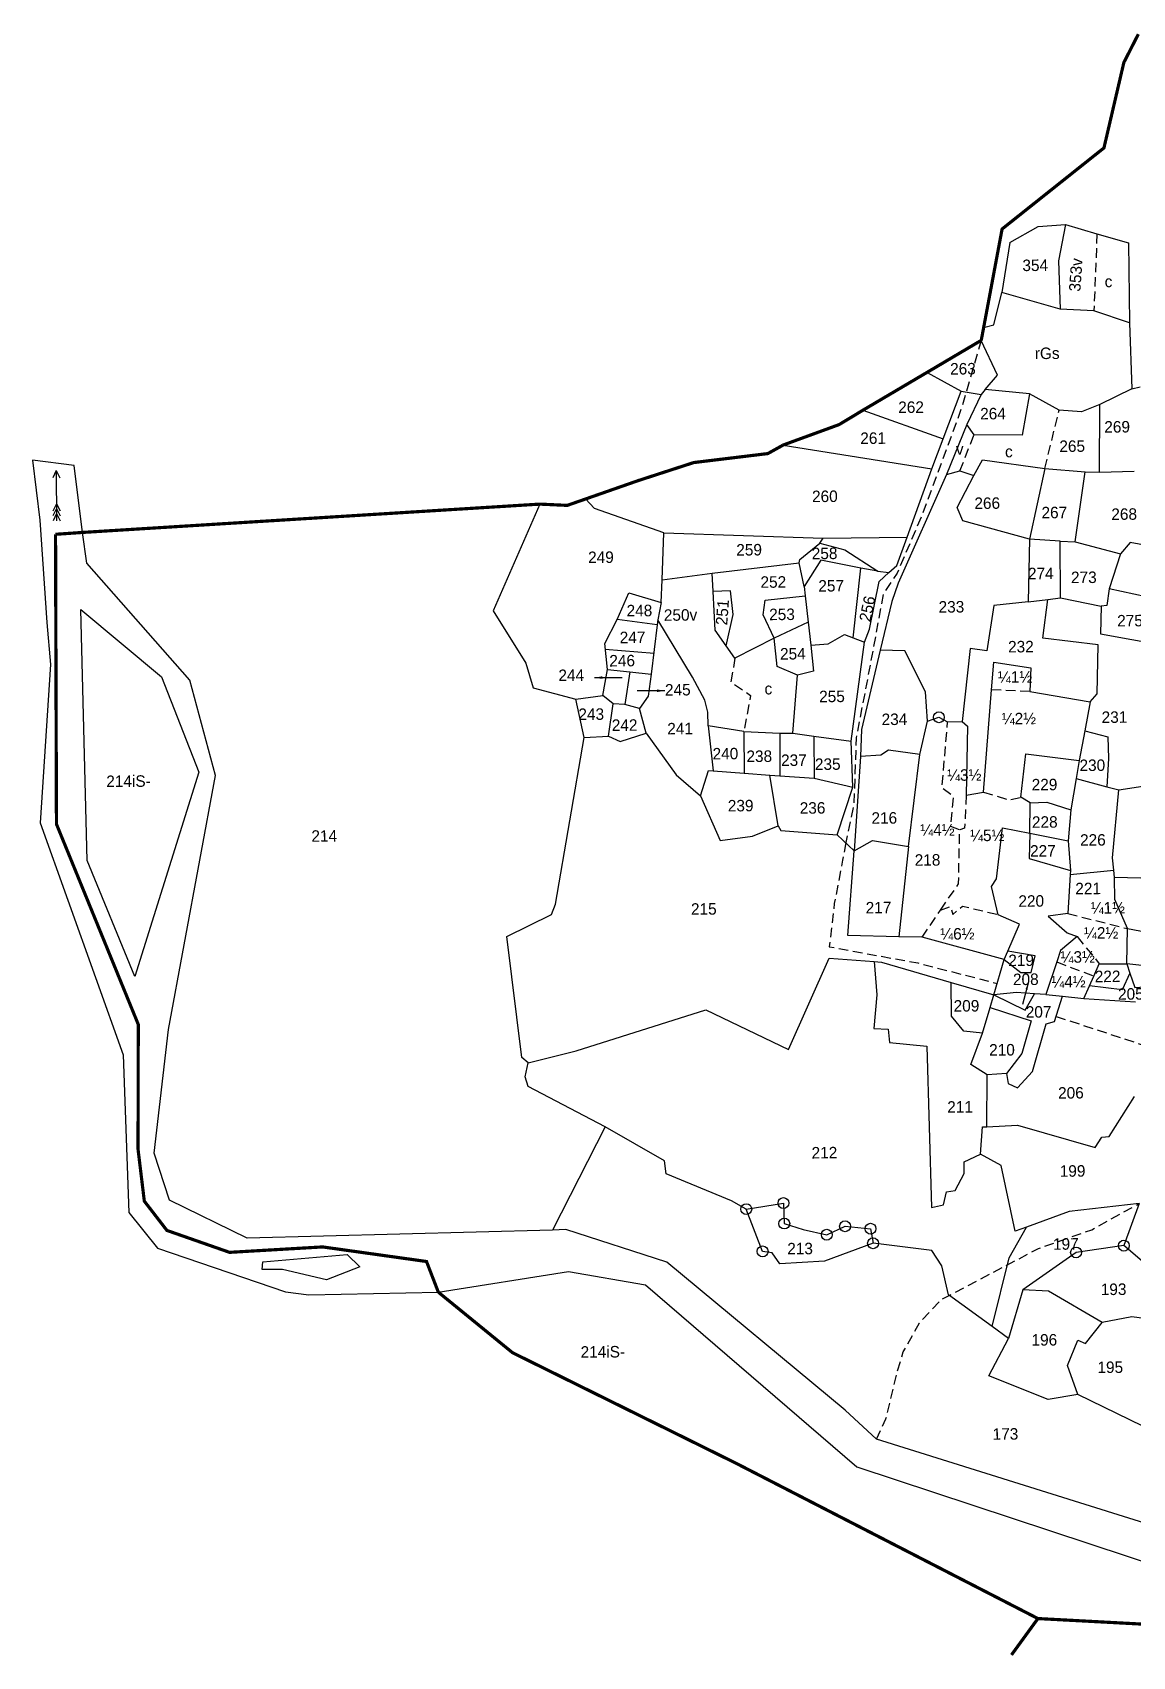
# Model space of a CAD drawing. Header units: feet. Extents: x 274878 to 277345, y 2072917 to 2075270.
# Drawn here: x 274887 to 275775, y 2073094 to 2074406 of the extents above; entities that cross this region are included whole.
import ezdxf

# ---------------------------------------------------------------- set-up
doc = ezdxf.new("R2010")
doc.units = ezdxf.units.FT
doc.header["$LTSCALE"] = 0.3
doc.header["$MEASUREMENT"] = 0
for name, pattern in [('DASHDOT', [1, 0.5, -0.25, 0, -0.25]), ('DASHED', [0.75, 0.5, -0.25]), ('DIVIDE', [1.25, 0.5, -0.25, 0, -0.25, 0, -0.25])]:
    doc.linetypes.add(name, pattern=pattern)
for name, color, linetype in [('LINE_FOOTPATH', 1, 'DASHED'), ('OFF', 1, 'Continuous'), ('OTHERS', 1, 'Continuous'), ('POLY_PARCEL', 6, 'Continuous'), ('POLY_ROAD', 30, 'Continuous'), ('POLY_SUBPARCEL', 6, 'DASHED'), ('POLY_WATER', 4, 'Continuous'), ('SYM_ARROW', 1, 'Continuous'), ('SYM_STONE', 1, 'Continuous'), ('TEXT_MAPIN', 7, 'Continuous'), ('TEXT_PARCEL', 7, 'Continuous'), ('V_BOUND_LINE', 7, 'Continuous'), ('V_BOUND_STREAM_LINE', 7, 'DASHDOT'), ('V_DIVIDE_LINE', 7, 'DIVIDE')]:
    doc.layers.add(name, color=color, linetype=linetype)
doc.styles.get("Standard").update_dxf_attribs({"font": 'simplex.shx'})
doc.styles.add('TEXT_MAP', font='', dxfattribs={"height": 1.8})
doc.styles.get('TEXT_MAP').set_extended_font_data('Kruti Dev 050')
doc.dimstyles.get("Standard").update_dxf_attribs({"dimtxt": 0.18, "dimasz": 0.18, "dimexe": 0.18, "dimexo": 0.0625, "dimgap": 0.09, "dimtad": 0, "dimtih": 1, "dimtoh": 1, "dimdec": 4, "dimzin": 0, "dimdsep": 46, "dimtxsty": 'Standard', "dimcen": 0.09, "dimadec": 0, "dimazin": 0, "dimtfac": 1, "dimtdec": 4, "dimtofl": 0, "dimtmove": 0, "dimatfit": 3, "dimfxl": 0, "dimtolj": 1, "dimtzin": 0, "dimarcsym": 0})

# ---------------------------------------------------------------- blocks, each defined once
blk = doc.blocks.new('RIVERARROW')
for points in [[(0, 0), (3.52, 1.73)], [(0, 0), (24.26, 0)], [(0, 0), (3.52, -1.73)], [(16.05, 0), (19.57, 1.73)], [(16.05, 0), (19.57, -1.73)], [(18.43, 0), (21.95, 1.73)], [(18.43, 0), (21.95, -1.73)], [(20.74, 0), (24.26, 1.73)], [(20.74, 0), (24.26, -1.73)]]:
    blk.add_lwpolyline(points)
blk = doc.blocks.new('STONE')
blk.add_circle((0, 0), 0.851)
blk = doc.blocks.new('TEXTARROW')
blk.add_leader([(0.04, -0.01), (8.68, -0.01)], dimstyle='Standard', override={"dimtxt": 2.5, "dimasz": 2.5, "dimexe": 1.25, "dimexo": 0.625, "dimgap": 0.625, "dimtad": 1, "dimtih": 0, "dimtoh": 0, "dimzin": 8, "dimcen": 2.5, "dimtofl": 1})
blk = doc.blocks.new('ww')
at = {"layer": 'LINE_FOOTPATH', "ltscale": 10, "flags": 128}
for points in [[(148.32, 170.96), (147.8, 168.23), (146.46, 161.47), (145.63, 154.7), (159.43, 152.06), (171.85, 148.77)], [(181.03, 143.54), (200.86, 136.86)], [(152.42, 77.65), (153.94, 80.79), (155.71, 87.98), (156.73, 91.27), (159.27, 95.76), (162.74, 99.39), (177.97, 107.26), (186.35, 110.14), (193.77, 114.17)]]:
    blk.add_lwpolyline(points, dxfattribs=at)
at = {"layer": 'OFF'}
for points in [[(28.1, 230.84), (21.6, 231.7)], [(147.01, 172.21), (149.64, 169.69)]]:
    blk.add_lwpolyline(points, dxfattribs=at)
at = {"layer": 'OTHERS', "linetype": 'DASHED', "ltscale": 10, "flags": 128}
blk.add_lwpolyline([(170.09, 249.36), (167.05, 239.15), (160.78, 222.44), (156.67, 213.05), (154.5, 209.87), (151.91, 196.51), (150.06, 187.36), (149.64, 177.09), (148.32, 170.96)], dxfattribs=at)
at = {"layer": 'POLY_PARCEL'}
for points in [[(174.67, 264.63), (179.12, 267.09), (183.41, 267.39)], [(183.41, 267.39), (182.27, 261.69), (182.47, 254.16)], [(183.41, 267.39), (188.31, 265.87)], [(174.67, 264.63), (173.37, 256.83)], [(188.31, 265.87), (193.22, 264.45), (193.29, 251.91)], [(161.59, 244.42), (166.89, 241.43)], [(170.67, 241.66), (170, 240.88)], [(193.56, 241.58), (194.9, 241.9)], [(177.57, 240.92), (176.36, 234.5), (168.86, 234.6)], [(188.41, 228.61), (188.56, 239.18)], [(151.49, 238.56), (164.03, 233.99)], [(168.86, 234.6), (167.73, 236.24)], [(139, 233.22), (162.23, 229.34)], [(164.49, 228.42), (166.59, 228.96)], [(166.59, 228.96), (168.8, 228.21)], [(168.8, 228.21), (170.13, 230.66), (179.87, 229.25)], [(179.87, 229.25), (177.39, 218.21)], [(179.87, 229.25), (186.18, 228.67)], [(184.53, 217.73), (186.18, 228.67)], [(186.18, 228.67), (188.41, 228.61)], [(188.41, 228.61), (193.87, 228.7)], [(177.39, 218.21), (167, 221.18), (166.11, 223.24), (168.8, 228.21)], [(100.86, 224.26), (93.47, 207.64), (98.48, 199.42), (99.61, 195.56), (106.26, 193.69)], [(120.25, 219.6), (109.44, 223.5), (108.04, 225.01)], [(119.9, 212.29), (120.25, 219.6)], [(120.25, 219.6), (145.13, 218.59)], [(144.6, 217.83), (145.13, 218.59)], [(145.13, 218.59), (158.28, 218.64)], [(141.47, 215.31), (144.6, 217.83)], [(144.6, 217.83), (148.52, 216.77), (153.63, 213.37)], [(177.39, 218.21), (177.12, 208.41)], [(182.2, 217.88), (177.39, 218.21)], [(182.16, 209.01), (182.2, 217.88)], [(182.2, 217.88), (184.53, 217.73)], [(184.53, 217.73), (191.6, 215.79)], [(197.36, 216.76), (193.14, 217.56), (191.6, 215.79)], [(127.73, 213.25), (141.36, 214.76)], [(141.36, 214.76), (141.47, 215.31)], [(142.1, 211.05), (141.36, 214.76)], [(151.02, 213.89), (144.73, 215.15), (142.1, 211.05)], [(149.7, 203.01), (151.02, 213.89)], [(153.63, 213.37), (151.02, 213.89)], [(153.63, 213.37), (155.39, 213.15)], [(191.6, 215.79), (189.81, 210.34)], [(119.73, 208.73), (119.9, 212.29)], [(119.9, 212.29), (127.73, 213.25)], [(127.87, 210.4), (127.73, 213.25)], [(142.1, 211.05), (142.25, 209.63)], [(112.82, 206.15), (114.7, 210.29), (119.73, 208.73)], [(119.73, 208.73), (119.18, 206.05)], [(130.57, 210.5), (127.87, 210.4)], [(129.86, 201.9), (128.16, 204.34), (127.87, 210.4)], [(129.86, 201.9), (130.98, 206.76), (130.57, 210.5)], [(137.38, 203.01), (135.65, 206.7), (136, 209), (142.25, 209.63)], [(142.25, 209.63), (142.69, 205.49)], [(177.12, 208.41), (171.75, 207.87), (170.61, 200.82), (167.99, 201.16), (166.68, 189.76)], [(177.12, 208.41), (180.21, 208.74)], [(186.7, 192.72), (187.8, 193.94), (188, 201.59), (179.4, 202.73), (180.21, 208.74)], [(180.21, 208.74), (182.16, 209.01)], [(182.16, 209.01), (188.54, 207.63)], [(189.81, 210.34), (189.4, 207.76)], [(198.16, 201.5), (197.49, 208.61), (189.81, 210.34)], [(111.27, 198.34), (110.87, 202.36), (112.82, 206.15)], [(119.1, 205.25), (112.82, 206.15)], [(119.18, 206.05), (119.1, 205.25)], [(126.92, 189.38), (126.92, 191.51), (126.43, 193.43), (124.57, 197.02), (119.18, 206.05)], [(188.54, 207.63), (188.42, 203.31), (198.16, 201.5)], [(189.4, 207.76), (188.54, 207.63)], [(119.1, 205.25), (118.07, 197.51)], [(142.69, 205.49), (137.38, 203.01)], [(142.69, 205.49), (143.07, 201.91)], [(143.07, 201.91), (145.8, 202.09), (148.39, 203.53), (149.7, 203.01)], [(110.94, 201.48), (118.56, 200.83)], [(131.21, 199.96), (129.86, 201.9)], [(137.38, 203.01), (131.21, 199.96)], [(140.95, 197.19), (137.78, 198.58), (137.38, 203.01)], [(143.07, 201.91), (143.5, 197.83), (140.95, 197.19)], [(149.7, 203.01), (151.51, 202.28)], [(161.22, 189.84), (160.99, 194.47), (157.77, 200.9), (153.92, 201.04)], [(110.51, 194.25), (111.27, 198.34)], [(111.27, 198.34), (114.77, 197.91)], [(171.3, 194.69), (171.68, 198.99), (177.49, 198.09), (177.27, 194.36)], [(114.77, 197.91), (113.91, 192.82)], [(114.77, 197.91), (118.07, 197.51)], [(118.07, 197.51), (117.57, 194.08), (116.25, 192.17)], [(140.17, 188.12), (140.95, 197.19)], [(106.26, 193.69), (110.51, 194.25)], [(107.55, 187.69), (106.26, 193.69)], [(112.1, 192.93), (110.51, 194.25)], [(169.92, 178.72), (171.3, 194.69)], [(177.27, 194.36), (186.7, 192.72)], [(111.32, 187.88), (112.1, 192.93)], [(113.91, 192.82), (112.1, 192.93)], [(116.25, 192.17), (113.91, 192.82)], [(117.23, 188.29), (116.25, 192.17)], [(186.7, 192.72), (185.83, 188.17)], [(111.32, 187.88), (113.18, 187.02), (117.23, 188.29)], [(117.23, 188.29), (121.89, 181.78), (125.67, 178.44)], [(126.92, 189.38), (127.66, 182.32)], [(132.52, 188.47), (126.92, 189.38)], [(132.52, 188.47), (132.51, 181.93)], [(132.52, 188.47), (138.14, 188.18)], [(138.14, 188.18), (138.1, 181.49)], [(138.14, 188.18), (140.17, 188.12)], [(140.17, 188.12), (143.47, 187.64)], [(160.03, 184.64), (161.22, 189.84)], [(161.22, 189.84), (163.03, 190.46), (164.39, 189.73)], [(164.39, 189.73), (166.68, 189.76)], [(166.68, 189.76), (167.47, 189.02), (167.21, 178.27)], [(185.83, 188.17), (184.94, 183.56)], [(185.83, 188.17), (189.41, 187.23), (189.48, 183.8), (189.19, 179.41)], [(98.42, 136.9), (97.43, 137.72), (95.2, 156.68), (102.2, 160.08), (102.87, 161.68), (107.55, 187.69)], [(107.55, 187.69), (111.32, 187.88)], [(143.47, 187.64), (143.46, 181.06)], [(143.47, 187.64), (149.26, 186.81)], [(160.03, 184.64), (155.12, 185.38), (153.93, 184.59), (150.72, 184.44)], [(158.11, 170.28), (160.03, 184.64)], [(175.74, 177.86), (176.6, 184.63), (184.94, 183.56)], [(184.94, 183.56), (184.42, 180.7)], [(125.67, 178.44), (126.92, 182.38), (127.66, 182.32)], [(127.66, 182.32), (132.51, 181.93)], [(132.51, 181.93), (136.53, 181.61)], [(137.79, 173.67), (136.53, 181.61)], [(136.53, 181.61), (138.1, 181.49)], [(138.1, 181.49), (143.46, 181.06)], [(143.46, 181.06), (149.51, 179.61)], [(184.42, 180.7), (183.54, 175.84)], [(184.42, 180.7), (189.19, 179.41)], [(125.67, 178.44), (128.69, 171.42), (133.77, 172.1), (137.79, 173.67)], [(167.21, 178.27), (169.92, 178.72)], [(177.23, 176.99), (175.74, 177.86)], [(189.19, 179.41), (191.07, 178.9)], [(190.2, 166.34), (190.01, 168.3), (191.07, 178.9)], [(191.07, 178.9), (194.86, 179.44)], [(177.11, 172.23), (177.23, 176.99)], [(177.23, 176.99), (179.83, 177.06), (183.54, 175.84)], [(183.54, 175.84), (183.1, 171.01)], [(137.79, 173.67), (138.16, 172.94), (147.01, 172.21)], [(172.08, 159.52), (171.07, 163.94), (171.86, 165.12), (172.84, 173.09), (177.11, 172.23)], [(149.64, 169.69), (152.52, 171.29), (158.11, 170.28)], [(158.11, 170.28), (156.52, 156.19)], [(177.11, 172.17), (177, 168.28), (183.44, 166.33)], [(177.11, 172.23), (183.1, 171.01)], [(177.11, 172.17), (177.11, 172.23)], [(183.1, 171.01), (183.44, 166.33)], [(156.52, 156.19), (148.56, 156.42), (149.64, 169.69)], [(183.4, 165.73), (182.99, 159.61)], [(183.4, 165.73), (190.2, 166.34)], [(183.44, 166.33), (183.4, 165.73)], [(190.32, 165.19), (190.2, 166.34)], [(192.28, 157.19), (190.32, 161.76), (190.32, 165.19)], [(192.28, 157.19), (199.4, 155.8), (200.53, 160.34), (197.18, 161.83), (196.46, 164.98), (190.32, 165.19)], [(173.54, 153.82), (175.42, 157.99), (172.08, 159.52)], [(182.99, 159.61), (179.89, 159.24), (182.82, 156.62), (184.4, 156)], [(160.14, 156.08), (156.52, 156.19)], [(172.96, 152.52), (160.14, 156.08)], [(184.4, 156), (181.8, 153.85), (181.18, 152.05)], [(192.12, 151.68), (192.28, 157.19)], [(98.42, 136.9), (105.93, 138.74), (126.27, 145), (139.11, 138.68), (145.59, 152.91), (152.63, 152.33)], [(171.32, 146.99), (172.96, 152.52)], [(172.96, 152.52), (175.56, 150.46), (177.15, 150.46), (177.82, 153.05), (173.54, 153.82)], [(172.96, 152.52), (173.54, 153.82)], [(152.63, 152.33), (152.98, 147.14), (152.5, 141.86), (154.74, 141.72), (154.93, 139.68), (160.78, 139.06), (161.3, 113.8), (163.16, 114.18), (163.68, 116.22), (165.01, 116.41), (166.44, 119.07), (166.49, 120.93), (169.01, 122.07)], [(152.63, 152.33), (153.76, 152.24), (164.64, 148.99)], [(181.18, 152.05), (179.43, 146.98)], [(192.61, 150.22), (191.39, 147.6), (186.26, 148.29)], [(186.96, 149.81), (187.83, 151.73)], [(187.83, 151.73), (192.12, 151.68)], [(192.12, 151.68), (192.61, 150.22)], [(198.06, 148.27), (198.16, 150.95), (192.12, 151.68)], [(192.61, 150.22), (193.35, 147.96), (198.06, 148.27)], [(169.47, 140.99), (166.55, 141.33), (164.65, 143.69), (164.64, 148.99)], [(164.64, 148.99), (171.32, 146.99)], [(177.68, 147.11), (174.85, 147.32), (171.32, 146.99)], [(185.36, 146.33), (186.26, 148.29)], [(186.26, 148.29), (186.96, 149.81)], [(169.47, 140.99), (170.72, 145.02)], [(170.72, 145.02), (171.32, 146.99)], [(170.72, 145.02), (177.1, 142.88), (175.61, 137.78), (173.2, 134.68)], [(171.32, 146.99), (176.19, 144.55), (177.68, 147.11)], [(173.2, 134.68), (173.43, 133.13), (174.87, 132.44), (177.28, 134.97), (179.46, 142.37), (180.78, 142.77), (182.04, 146.7)], [(179.43, 146.98), (177.68, 147.11)], [(179.43, 146.98), (182.04, 146.7)], [(182.04, 146.7), (185.36, 146.33)], [(185.36, 146.33), (193.45, 145.75)], [(170.16, 134.51), (167.64, 136.12), (169.47, 140.99)], [(110.38, 126.81), (98.36, 133.19), (97.9, 134.73), (98.42, 136.9)], [(173.2, 134.68), (170.16, 134.51)], [(170.04, 126.37), (170.16, 134.51)], [(170.04, 126.37), (174.86, 126.58), (186.96, 122.97), (188.01, 124.59), (189.15, 124.68), (193.19, 130.91)], [(110.38, 126.81), (102, 110.72)], [(130.03, 115.07), (119.83, 119.37), (119.63, 121.43), (110.38, 126.81)], [(169.01, 122.07), (169.39, 126.34), (170.04, 126.37)], [(176.12, 110.62), (174.36, 109.99), (172.27, 120.3), (169.01, 122.07)], [(132.34, 113.76), (130.03, 115.07)], [(132.34, 113.76), (138.16, 114.66), (138.26, 111.46), (141.22, 110.51)], [(152.13, 108.27), (144.52, 105.51), (137.52, 105.18), (136.33, 106.9), (134.85, 107.13), (132.34, 113.76)], [(193.77, 114.17), (182.83, 113.03), (176.12, 110.62)], [(193.77, 114.17), (191.34, 107.61)], [(141.22, 110.51), (144.9, 109.67), (147.77, 110.97), (151.75, 110.55), (152.13, 108.27)], [(170.67, 95.1), (173.39, 105.83), (176.12, 110.62)], [(170.67, 95.1), (163.84, 100.13), (162.88, 104.69), (161.33, 107.05), (152.13, 108.27)], [(191.34, 107.61), (183.86, 106.6), (175.48, 100.83)], [(198.52, 101.4), (191.34, 107.61)], [(175.48, 100.83), (173.22, 93.22)], [(187.88, 95.61), (179.53, 100.57), (175.48, 100.83)], [(173.22, 93.22), (170.67, 95.1)], [(183.95, 84.39), (182.4, 88.94), (184.06, 92.89), (185.25, 92.36), (187.88, 95.61)], [(197.48, 95.77), (192.53, 96.45), (187.88, 95.61)], [(183.95, 84.39), (179.35, 83.66), (170.07, 87.41), (173.22, 93.22)], [(194.09, 79.35), (183.95, 84.39)]]:
    blk.add_lwpolyline(points, dxfattribs=at)
at = {"layer": 'POLY_ROAD'}
for points in [[(164.03, 233.99), (166.89, 241.43)], [(166.89, 241.43), (170, 240.88)], [(170, 240.88), (167.73, 236.24)], [(167.73, 236.24), (164.49, 228.42)], [(162.23, 229.34), (164.03, 233.99)], [(158.28, 218.64), (162.23, 229.34)], [(164.49, 228.42), (156.83, 211.48), (155.78, 208.63), (153.92, 201.04)], [(155.39, 213.15), (156.62, 214.26), (158.28, 218.64)], [(151.51, 202.28), (152.27, 204.31), (153.87, 211.76), (155.39, 213.15)], [(149.26, 186.81), (151.51, 202.28)], [(153.92, 201.04), (150.92, 188.64), (150.72, 184.44)], [(149.51, 179.61), (149.26, 186.81)], [(150.72, 184.44), (149.64, 169.69)], [(147.01, 172.21), (149.51, 179.61)]]:
    blk.add_lwpolyline(points, dxfattribs=at)
at = {"layer": 'POLY_SUBPARCEL', "ltscale": 10, "flags": 128}
for points in [[(188.31, 265.87), (187.74, 253.82)], [(179.87, 229.25), (182.2, 238.33)], [(166.59, 228.96), (168.86, 234.6)], [(131.21, 199.96), (130.54, 196.21), (133.61, 194.08), (132.52, 188.47)], [(177.27, 194.36), (171.3, 194.69)], [(166.14, 172.82), (164.73, 173.38), (165.24, 178.07), (163.43, 179.37), (164.39, 189.73)], [(167.21, 178.27), (166.93, 173.1), (166.14, 172.82)], [(169.92, 178.72), (173.93, 177.43), (175.74, 177.86)], [(163.06, 160.29), (165.92, 164.41), (166.14, 172.82)], [(160.14, 156.08), (163.06, 160.29)], [(163.06, 160.29), (164.67, 160.85), (164.96, 159.61), (166.48, 160.91), (172.08, 159.52)], [(182.99, 159.61), (192.28, 157.19)], [(184.4, 156), (187.83, 151.73)], [(181.18, 152.05), (186.96, 149.81)]]:
    blk.add_lwpolyline(points, dxfattribs=at)
at = {"layer": 'POLY_WATER'}
for points in [[(170.48, 251.35), (172.07, 251.77), (173.37, 256.83)], [(182.47, 254.16), (173.37, 256.83)], [(187.74, 253.82), (182.47, 254.16)], [(193.29, 251.91), (187.74, 253.82)], [(193.29, 251.91), (193.56, 241.58)], [(170.67, 241.66), (172.61, 243.88), (170.09, 249.36)], [(177.57, 240.92), (170.67, 241.66)], [(193.56, 241.58), (188.56, 239.18)], [(182.2, 238.33), (177.57, 240.92)], [(188.56, 239.18), (185.7, 238.08), (182.2, 238.33)], [(21.6, 231.7), (22.68, 222.35), (23.66, 206.31), (24.16, 199.72), (22.36, 174.97), (35.09, 138.63), (35.77, 113.96), (40.21, 108.35), (60.19, 101.36), (63.84, 100.87), (84.09, 101.13)], [(29.32, 220.36), (28.1, 230.84)], [(102, 110.72), (54.25, 109.8), (42.18, 115.81), (39.81, 123.19), (42.19, 142.53), (49.87, 182.18), (45.93, 197.14), (29.98, 215.54), (29.32, 220.36)], [(28.98, 208.3), (41.49, 197.67), (47.22, 182.74), (36.98, 150.86), (29.69, 169.06), (28.98, 208.3)], [(214.31, 49.09), (202.09, 61.68), (152.42, 77.65), (147.55, 82.22), (119.88, 105.54), (104.12, 110.76), (102, 110.72)], [(56.68, 106.07), (69.88, 107.15), (71.85, 105.18), (66.63, 103.21), (59.73, 104.88), (56.58, 104.88), (56.68, 106.07)], [(84.09, 101.13), (104.47, 104.19), (116.48, 102.02), (149.33, 73.35), (197.62, 56.98), (206.01, 48.36)]]:
    blk.add_lwpolyline(points, dxfattribs=at)
at = {"layer": 'V_BOUND_LINE', "const_width": 0.5}
for points in [[(170.48, 251.35), (173.48, 266.75), (189.5, 279.31), (192.71, 292.64), (195.01, 297.07)], [(170.09, 249.36), (170.48, 251.35)], [(161.59, 244.42), (170.09, 249.36)], [(151.49, 238.56), (161.59, 244.42)], [(139, 233.22), (147.77, 236.35), (151.49, 238.56)], [(108.04, 225.01), (116.31, 227.83), (124.99, 230.58), (136.59, 231.9), (139, 233.22)], [(29.32, 220.36), (100.86, 224.26)], [(100.86, 224.26), (105.16, 224.03), (108.04, 225.01)], [(206.01, 48.36), (194.44, 48.36), (177.47, 49.39), (130.48, 74.01), (95.62, 91.58), (84.09, 101.13)]]:
    blk.add_lwpolyline(points, dxfattribs=at)
at = {"layer": 'V_BOUND_STREAM_LINE', "ltscale": 10, "const_width": 0.5, "flags": 128}
for points in [[(84.09, 101.13), (82.28, 105.94), (66.05, 108.34), (51.49, 107.6), (41.72, 111.1), (38.22, 115.71), (37.3, 123.82), (37.48, 143.35), (24.92, 174.77), (25.11, 220.1)], [(25.11, 220.1), (29.32, 220.36)]]:
    blk.add_lwpolyline(points, dxfattribs=at)
at = {"layer": 'V_DIVIDE_LINE', "ltscale": 10, "const_width": 0.5, "flags": 128}
blk.add_lwpolyline([(173.29, 43.73), (177.47, 49.39)], dxfattribs=at)
at = {"layer": 'SYM_ARROW'}
for name, p, xscale, yscale, zscale, rotation in [('RIVERARROW', (25.29, 230.08), 0.3237901345354088, 0.3237901345354088, 0.3237901345354088, 270), ('TEXTARROW', (120.24, 194.93), 0.5, 0.5, 0.5, 180), ('TEXTARROW', (176.7, 148.8), 0.3992710296405748, 0.3992710296405748, 0.3992710296405748, 254.2493812556879)]:
    blk.add_blockref(name, p, dxfattribs=dict(at, xscale=xscale, yscale=yscale, zscale=zscale, rotation=rotation))
at = {"layer": 'SYM_ARROW', "xscale": 0.5, "yscale": 0.5, "zscale": 0.5}
blk.add_blockref('TEXTARROW', (109.19, 197.06), dxfattribs=at)
at = {"layer": 'SYM_STONE'}
for p in [(163.03, 190.46), (132.34, 113.76), (138.16, 114.66), (138.26, 111.46), (147.77, 110.97), (144.9, 109.67), (151.75, 110.55), (134.85, 107.13), (152.13, 108.27), (183.86, 106.6), (191.34, 107.61)]:
    blk.add_blockref('STONE', p, dxfattribs=at)
at = {"layer": 'TEXT_MAPIN', "style": 'TEXT_MAP'}
for s, p in [('c', (189.46, 257.52)), ('rGs', (178.45, 246.36)), ('v', (166, 231.49)), ('c', (173.68, 231.04)), ('c', (135.8, 194.23)), ('¼1½', (172.32, 195.78)), ('¼2½', (172.87, 189.27)), ('¼3½', (164.26, 180.5)), ('¼4½', (160, 171.95)), ('¼5½', (167.78, 171.04)), ('¼1½', (186.56, 159.57)), ('¼6½', (163, 155.67)), ('¼2½', (185.48, 155.65)), ('¼3½', (181.79, 151.92)), ('¼4½', (180.32, 148.05))]:
    blk.add_text(s, height=1.8, dxfattribs=at).set_placement(p)
at = {"layer": 'TEXT_PARCEL', "style": 'TEXT_MAP'}
for s, p in [('354', (176.61, 260.14)), ('263', (165.19, 244.04)), ('262', (157.03, 238.09)), ('264', (169.83, 236.99)), ('269', (189.23, 234.78)), ('261', (151.06, 233.29)), ('265', (182.18, 231.81)), ('260', (143.45, 224.25)), ('266', (168.83, 222.99)), ('267', (179.31, 221.45)), ('268', (190.23, 221.12)), ('249', (108.36, 214.98)), ('259', (131.54, 215.98)), ('258', (143.34, 215.32)), ('274', (177.13, 211.94)), ('252', (135.29, 210.91)), ('257', (144.33, 210.25)), ('273', (183.85, 211.28)), ('248', (114.32, 206.6)), ('233', (163.11, 206.82)), ('250v', (120.14, 205.86)), ('253', (136.61, 205.84)), ('275', (191.02, 204.45)), ('247', (113.21, 202.41)), ('254', (138.26, 199.67)), ('232', (173.93, 200.51)), ('244', (103.58, 196.56)), ('246', (111.56, 198.78)), ('245', (120.23, 194.17)), ('255', (144.33, 192.95)), ('243', (106.66, 190.45)), ('242', (111.87, 188.7)), ('234', (154.07, 189.3)), ('231', (188.48, 189.38)), ('241', (120.54, 188.09)), ('240', (127.6, 184.12)), ('238', (132.89, 183.68)), ('237', (138.3, 183.02)), ('235', (143.59, 182.36)), ('230', (184.96, 181.88)), ('214iS-', (32.76, 180.51)), ('229', (177.46, 178.91)), ('239', (129.92, 175.97)), ('236', (141.16, 175.53)), ('216', (152.37, 173.88)), ('214', (64.77, 171.71)), ('228', (177.46, 173.06)), ('227', (177.13, 168.55)), ('226', (184.96, 170.2)), ('218', (159.08, 167.26)), ('221', (184.16, 162.61)), ('215', (124.04, 159.86)), ('217', (151.36, 159.86)), ('220', (175.25, 160.72)), ('219', (173.6, 151.46)), ('208', (174.31, 148.48)), ('222', (187.1, 148.84)), ('205', (190.72, 146.07)), ('209', (165, 144.4)), ('207', (176.27, 143.37)), ('210', (170.5, 137.48)), ('206', (181.23, 130.67)), ('211', (163.88, 128.6)), ('212', (142.62, 121.6)), ('199', (181.4, 118.45)), ('213', (138.7, 106.63)), ('197', (180.26, 107.04)), ('193', (187.68, 99.9)), ('214iS-', (106.27, 90.71)), ('196', (176.79, 92.07)), ('195', (187.07, 87.71)), ('173', (170.6, 77.4))]:
    blk.add_text(s, height=1.8, dxfattribs=at).set_placement(p)
for s, rotation, p in [('353v', 85.4834, (185.64, 256.82)), ('251', 85.4235, (130.03, 205.05)), ('256', 77.6122, (152.41, 205.36))]:
    blk.add_text(s, height=1.8, rotation=rotation, dxfattribs=at).set_placement(p)

msp = doc.modelspace()

# ---------------------------------------------------------------- block references
at = {"xscale": 5.165101654711426, "yscale": 5.165101654711426, "zscale": 5.165101654711426, "rotation": 0.4247807523771248}
msp.add_blockref('ww', (274784.3, 2072862.5), dxfattribs=at)

doc.saveas('drawing.dxf')
